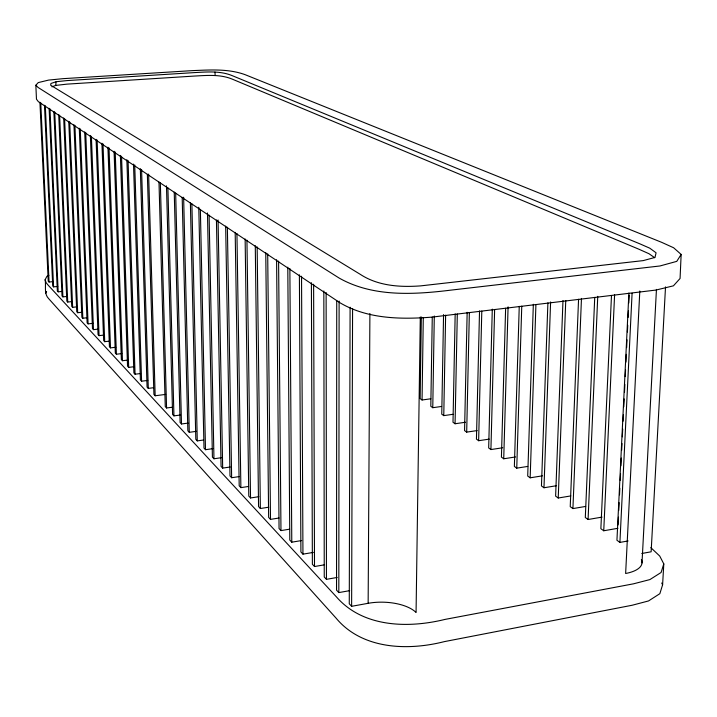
<?xml version="1.0" encoding="UTF-8"?>
<svg xmlns="http://www.w3.org/2000/svg" width="717" height="717" viewBox="0 0 717 717"><rect width="100%" height="100%" fill="white"/><g stroke="black" fill="none" stroke-linecap="round" stroke-linejoin="round"><path stroke-width="1.08" d="M336.73 300.611L336.542 590.154L338.818 592.592L349.663 590.656M338.818 592.592L339.114 301.068M350.102 307.217L349.269 603.795L351.626 606.313L368.144 603.311A36.692 16.832 1.4 0 1 416.066 612.479L420.305 316.986M351.626 606.313L352.585 308.848M368.144 603.311L369.9 313.508M421.336 316.986L420.153 398.625L422.062 399.996L430.818 398.786M422.062 399.996L423.29 317.47M432.27 317.039L430.809 406.297L432.772 407.704L441.618 406.458M432.772 407.704L434.296 316.009M443.563 314.584L441.753 414.175L443.769 415.627L453.001 414.301M443.769 415.627L445.624 315.166M455.178 313.894L453.001 422.268L455.071 423.756L465.441 422.25M455.071 423.756L457.312 314.01M467.161 312.307L464.562 430.585L466.686 432.118L477.172 430.576M466.686 432.118L469.366 312.442M479.53 310.927L476.447 439.145L478.633 440.713L489.236 439.127M478.633 440.713L481.797 311.079M492.292 309.126L488.671 447.946L490.921 449.559L502.716 447.767M490.921 449.559L494.622 309.932M48.89 275.328L46.901 276.332L45.117 279.764C46.282 286.011 43.656 293.764 48.72 298.702L336.031 618.072C361.977 649.387 407.552 650.973 444.262 641.643L632.161 605.247L648.527 600.945L659.846 593.685L662.607 584.812L663.79 563.894L659.721 556.042L650.812 547.627M505.628 308.229L501.416 457.114L503.728 458.781L515.666 456.935M503.728 458.781L508.084 306.849M519.251 306.329L514.367 466.435L516.751 468.156L527.73 466.426M516.751 468.156L521.761 306.132M533.34 304.286L527.703 476.043L530.159 477.809L542.464 475.837M530.159 477.809L535.922 304.501M547.896 302.852L541.452 485.938L543.979 487.757L556.437 485.732M543.979 487.757L550.602 301.965M562.979 300.504L555.621 496.137L558.229 498.01L570.831 495.922M558.229 498.01L565.758 300.477M578.565 299.249L570.23 506.65L572.919 508.586L585.672 506.435M572.919 508.586L581.469 298.406M594.734 297.376L585.305 517.504L588.083 519.502L602.074 517.1M588.083 519.502L597.745 296.345M611.484 295.538L600.864 528.707L603.741 530.768L617.902 528.295M603.741 530.768L614.603 294.741M681.15 254.427L680.066 278.483L673.424 285.832L655.93 290.062L431.831 317.138C400.893 319.513 367.454 319.047 340.01 302.789L38.351 101.653L36.468 99.188L35.85 85.224L38.243 82.598L48.55 80.098L62.827 78.682L192.362 70.624C209.929 69.925 228.347 68.536 245.151 74.685L661.567 242.292L673.621 247.759L681.15 254.427L676.767 261.364L659.963 265.971L451.477 290.062C414.067 294.651 372.876 297.295 338.989 277.963L38.073 87.447L35.85 85.224M628.899 293.011L616.943 540.277L619.909 542.411L628.101 540.95M618.063 524.943L618.439 517.136M618.762 510.45L619.138 502.644M619.524 494.838L619.846 488.143M620.223 480.336L620.546 473.641M620.922 465.835L621.298 458.029M621.684 450.222L622.006 443.527M622.329 436.841L622.706 429.035M623.082 421.229L623.405 414.534M623.79 406.727L624.166 398.921M624.489 392.226L624.865 384.42M625.242 376.613L625.574 369.927M625.95 362.121L626.326 354.315M626.649 347.62L627.025 339.813M627.411 332.007L627.733 325.312M628.11 317.506L628.433 310.82M628.809 303.004L629.185 295.198M619.909 542.411L632.089 293.226M639.806 290.994L625.636 573.492A34.721 14.259 4.8 0 0 641.374 559.69M642.002 562.935L656.449 289.399M665.519 286.899L651.135 551.794L641.805 553.488M51.92 86.847L55.693 85.413L56.132 81.72L66.95 80.591L194.657 72.587C207.222 71.933 220.549 70.714 232.425 75.733L639.734 243.78L649.808 248.199L656.082 252.805L654.988 257.43L643.212 260.612L420.754 285.868C400.194 287.392 378.119 286.02 360.382 274.414L50.638 85.198L50.934 83.477L56.132 81.72M663.79 563.894L661.083 572.498L649.889 579.587L633.487 583.826L444.979 619.416C408.269 628.442 362.919 627.518 336.372 596.822L48.218 285.241L46.13 282.704L45.117 279.764M45.754 293.199L46.596 291.478M323.833 290.968L324.254 576.988L326.45 579.336L337.142 577.463M311.393 282.749L312.379 564.261L314.503 566.529L323.985 564.897M299.392 274.817L300.907 551.956L302.95 554.151L313.347 552.404M287.795 267.154L289.802 540.062L291.783 542.186L301.66 540.546M276.592 259.76L279.056 528.537L280.974 530.598L289.632 529.182M265.756 252.59L268.642 517.387L270.506 519.377L279.047 518.015M255.279 245.671L258.559 506.578L260.361 508.514L268.794 507.188M245.133 238.967L248.79 496.11L250.538 497.974L258.855 496.693M235.185 232.38L239.191 485.821L240.885 487.632L248.62 486.458M225.667 226.088L229.996 475.963L231.645 477.728L239.281 476.581M216.444 220.002L221.078 466.4L222.673 468.111L230.211 467M207.473 212.976L212.411 457.114L213.962 458.781L221.401 457.697M198.788 207.222L203.995 448.098L205.501 449.711L212.85 448.654M190.381 202.768L195.813 439.324L197.274 440.892L203.494 440.014M182.19 197.363L187.854 430.8L189.279 432.324L196.449 431.329M174.24 192.111L180.119 422.51L181.5 423.989L188.078 423.093M166.478 185.882L172.591 414.435L173.935 415.878L180.433 415M158.986 182.028L165.26 406.584L166.568 407.991L171.919 407.274M147.361 174.348L153.913 394.422L155.168 395.766L165.681 394.395M140.326 168.603L147.066 387.081L148.294 388.399L153.483 387.727M133.505 164.103L140.398 379.938L141.59 381.211L147.756 380.431M126.864 159.703L133.891 372.965L135.056 374.211L140.595 373.521M120.393 155.428L127.545 366.172L128.684 367.382L134.16 366.71M114.084 151.26L121.361 359.54L122.473 360.723L127.886 360.059M107.935 147.2L115.32 353.069L116.405 354.225L121.765 353.58M101.931 143.239L109.432 346.75L110.49 347.879L115.787 347.252M96.078 139.367L103.678 340.584L104.709 341.686L108.903 341.193M90.369 135.594L98.05 334.561L99.063 335.637L103.212 335.153M79.273 128.262L87.124 322.847L88.092 323.878L93.174 323.304M84.714 131.865L92.493 328.592L93.479 329.65L97.584 329.175M55.693 85.413L67.129 84.122L194.298 76.065C207.043 75.393 220.549 74.129 232.595 79.273L639.08 249.292L648.957 253.71L654.702 257.708M73.959 124.758L81.881 317.228L82.822 318.231L87.25 317.739M68.76 121.307L76.755 311.734L77.678 312.72L82.061 312.227M58.722 114.684L66.833 301.104L67.721 302.045L72.014 301.579M63.688 117.955L71.745 306.356L72.641 307.324L76.979 306.849M53.865 111.476L62.038 295.96L62.899 296.883L67.156 296.426M44.481 105.274L52.744 285.993L53.569 286.881L57.736 286.442M49.123 108.33L57.342 290.923L58.185 291.828L62.397 291.38M39.937 102.271L48.236 281.172L49.052 282.032L53.183 281.602M661.701 583.011L662.607 584.812M214.975 72.067L215.145 75.518M45.314 105.82L53.569 286.881M40.752 102.8L49.052 282.032M54.734 112.049L62.899 296.883M49.975 108.903L58.185 291.828M64.593 118.565L72.641 307.324M59.61 115.276L67.721 302.045M74.909 125.376L82.822 318.231M69.692 121.926L77.678 312.72M85.717 132.511L93.479 329.65M80.25 128.899L88.092 323.878M97.127 140.057L104.709 341.686M91.391 136.266L99.063 335.637M109.029 147.926L116.405 354.225M103.006 143.938L110.49 347.879M121.549 156.198L128.684 367.382M115.213 152.004L122.473 360.723M128.056 160.5L135.056 374.211M141.581 169.436L148.294 388.399M134.724 164.901L141.59 381.211M148.616 174.088L155.168 395.766M160.339 182.925L166.568 407.991M175.665 193.043L181.5 423.989M167.895 187.917L173.935 415.878M183.633 197.22L189.279 432.324M191.887 203.78L197.274 440.892M200.366 209.373L205.501 449.711M218.067 219.976L222.673 468.111M209.095 215.145L213.962 458.781M227.37 227.226L231.645 477.728M236.942 233.554L240.885 487.632M246.944 240.15L250.538 497.974M257.152 246.908L260.361 508.514M267.692 253.863L270.506 519.377M278.59 261.078L280.974 530.598M289.865 268.517L291.783 542.186M301.534 276.224L302.95 554.151M313.616 284.228L314.503 566.529M326.127 292.482L326.45 579.336"/></g></svg>
